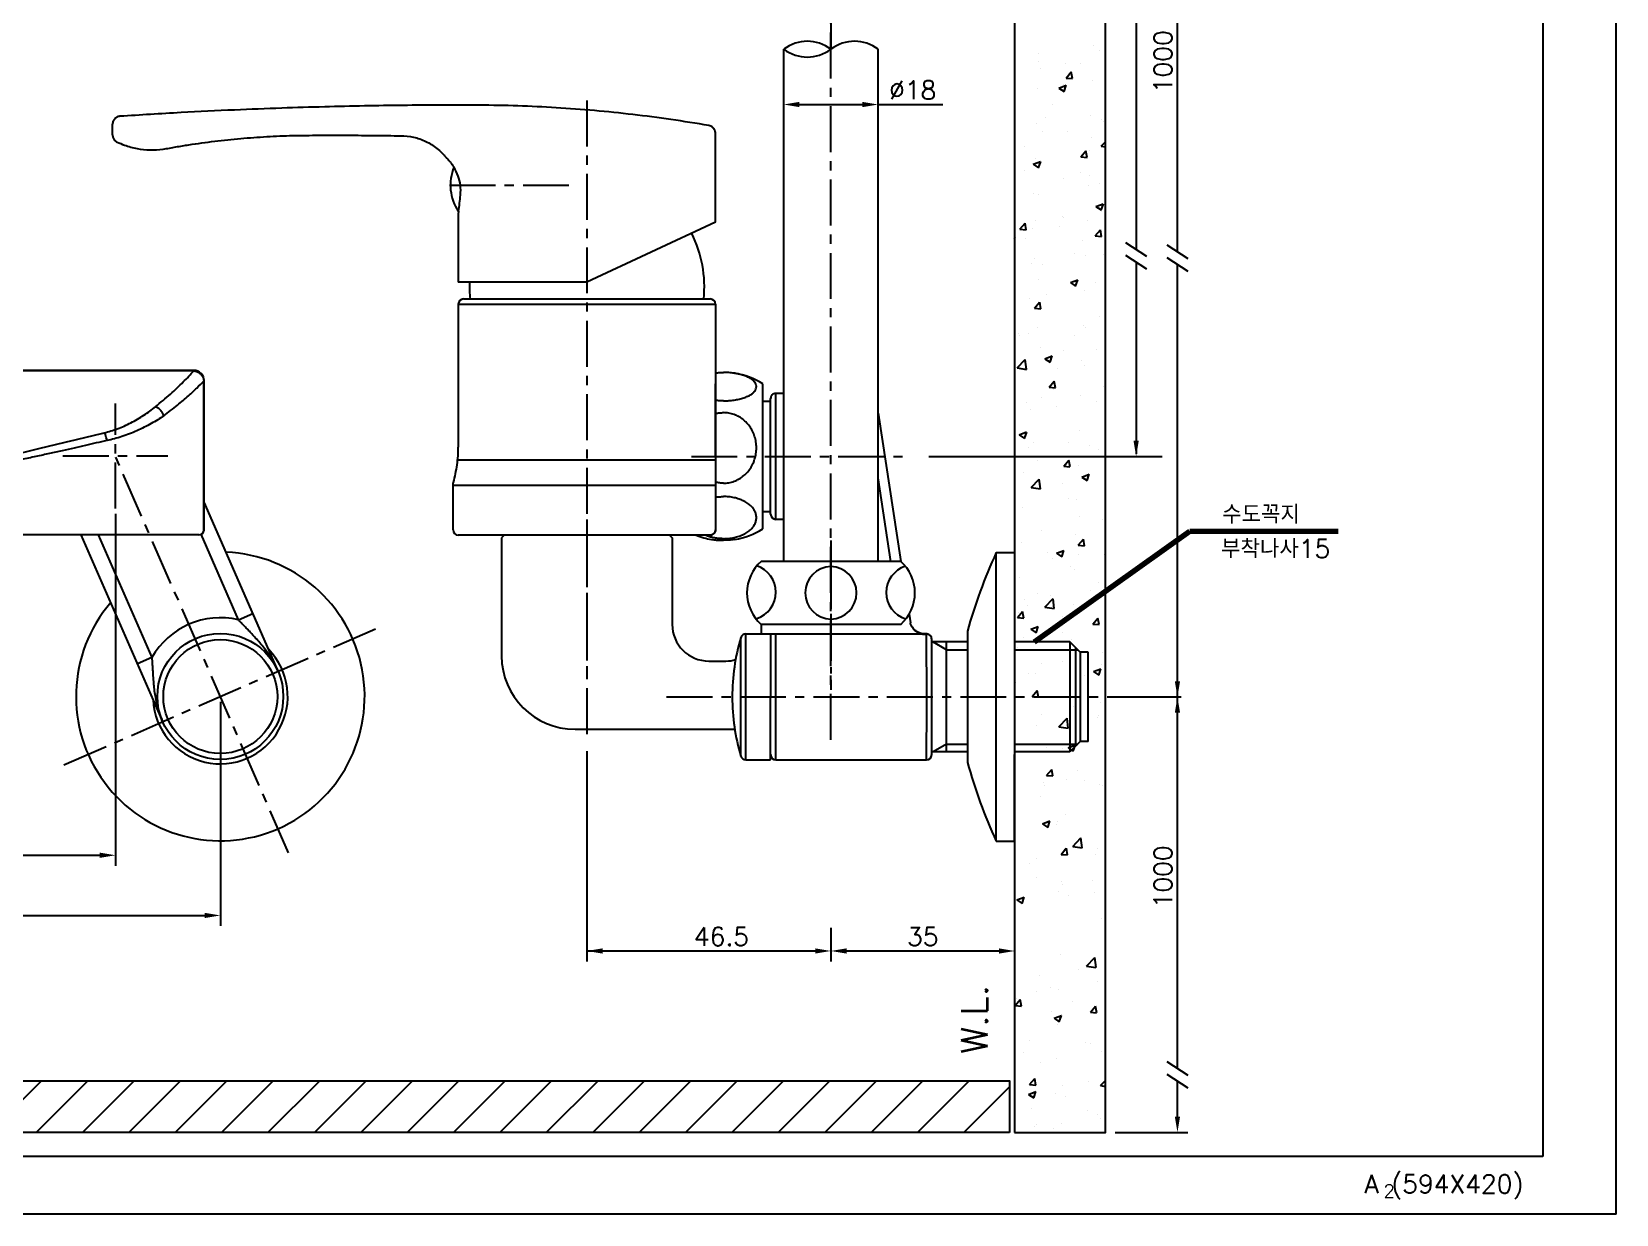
# Model space of a CAD drawing. Extents: x 12076 to 12670, y 5174 to 5594.
# Drawn here: x 12367.6 to 12669.5, y 5174.2 to 5399.6 of the extents above; entities that cross this region are included whole.
import ezdxf

# ---------------------------------------------------------------- set-up
doc = ezdxf.new("R2010")
doc.units = 0
doc.header["$LTSCALE"] = 7
doc.header["$MEASUREMENT"] = 0
doc.linetypes.add('CENTER', pattern=[2, 1.25, -0.25, 0.25, -0.25])
doc.layers.get('0').update_dxf_attribs({"color": 2, "linetype": 'CONTINUOUS'})
for name, color, linetype in [('CL', 1, 'CENTER'), ('D', 2, 'CONTINUOUS'), ('DIM', 2, 'CONTINUOUS'), ('DWG', 7, 'CONTINUOUS'), ('HT', 3, 'CONTINUOUS')]:
    doc.layers.add(name, color=color, linetype=linetype)
doc.styles.add('GHS', font='ROMANS.shx', dxfattribs={"bigfont": 'GHS.shx'})
doc.dimstyles.new('STANDARD$7', dxfattribs={"dimtxt": 3.5, "dimasz": 3, "dimexe": 1, "dimexo": 1, "dimgap": 1, "dimtad": 1, "dimdec": 4, "dimzin": 0, "dimdsep": 46, "dimtxsty": 'GHS', "dimcen": 1, "dimclrd": 256, "dimclre": 256, "dimclrt": 2, "dimadec": 4, "dimazin": 0, "dimtfac": 1, "dimtdec": 4, "dimtmove": 2, "dimatfit": 2, "dimfxl": 0, "dimtolj": 1, "dimtzin": 0, "dimlwd": -1, "dimlwe": -1, "dimarcsym": 0})

msp = doc.modelspace()

# ---------------------------------------------------------------- hatches: boundary and pattern name
at = {"layer": 'HT'}
h = msp.add_hatch(dxfattribs=at)
h.set_pattern_fill('ANSI31', color=256, scale=50, style=0)
h.set_pattern_definition([(45, (7102.737, 808.017), (-4.4194174, 4.4194174), [])])
h.paths.add_polyline_path([(12553.89, 5189.84), (12241.43, 5189.84), (12241.43, 5199.69), (12553.89, 5199.69)])

# ---------------------------------------------------------------- linework, layer by layer
for q in [(12669.54, 5594.23), (12075.54, 5174.23)]:
    msp.add_line((12669.54, 5174.23), q)
at = {"color": 4}
for p, q in [((12655.54, 5578.72), (12655.54, 5185.23)), ((12655.54, 5185.23), (12106.54, 5185.23))]:
    msp.add_line(p, q, dxfattribs=at)
at = {"color": 7, "linetype": 'Continuous'}
for p, q in [((12383.02, 5379.9), (12383.02, 5381.95)), ((12497.9, 5363.26), (12497.9, 5380.22)), ((12473.4, 5351.83), (12448.9, 5351.83)), ((12506.9, 5329.25), (12506.9, 5332.47)), ((12506.9, 5304.83), (12506.9, 5329.25)), ((12506.9, 5329.15), (12508.4, 5329.15)), ((12508.4, 5329.07), (12508.4, 5329.65)), ((12508.4, 5307.65), (12508.4, 5329.17)), ((12509.4, 5306.65), (12509.4, 5330.65)), ((12510.9, 5330.65), (12509.4, 5330.65)), ((12528.9, 5326.87), (12533.23, 5298.61)), ((12531.34, 5298.65), (12528.9, 5314.59)), ((12414.55, 5277.71), (12400.48, 5309.96)), ((12506.9, 5308.15), (12508.4, 5308.15)), ((12510.9, 5306.65), (12509.4, 5306.65)), ((12377.01, 5303.73), (12392.56, 5268.11)), ((12380.28, 5303.73), (12390.51, 5280.3)), ((12407.01, 5287.5), (12399.89, 5303.82)), ((12551.4, 5272.81), (12551.4, 5300.32)), ((12551.4, 5300.32), (12554.9, 5300.32)), ((12554.9, 5300.32), (12554.9, 5261.83)), ((12407.01, 5287.5), (12409.75, 5288.7)), ((12506.7, 5284.82), (12506.7, 5286.65)), ((12534.78, 5288.56), (12535.03, 5286.93)), ((12502.72, 5272.81), (12502.72, 5284.1)), ((12503.68, 5284.82), (12537.2, 5284.82)), ((12503.68, 5272.81), (12503.68, 5284.82)), ((12508.4, 5284.8), (12508.4, 5272.81)), ((12509.4, 5260.82), (12509.4, 5284.82)), ((12535.23, 5286.36), (12535.23, 5286.36)), ((12545.9, 5285.32), (12545.9, 5272.81)), ((12545.9, 5283.3), (12539.1, 5283.3)), ((12541.9, 5262.32), (12541.9, 5283.3)), ((12565.42, 5283.3), (12554.9, 5283.3)), ((12565.42, 5283.3), (12565.42, 5262.35)), ((12567.4, 5281.32), (12565.42, 5283.3)), ((12566.59, 5263.51), (12566.59, 5282.14)), ((12567.4, 5281.32), (12567.4, 5264.32)), ((12568.9, 5281.32), (12567.4, 5281.32)), ((12568.9, 5264.32), (12568.9, 5281.32)), ((12390.51, 5280.3), (12387.76, 5279.1)), ((12502.72, 5261.54), (12502.72, 5272.81)), ((12503.68, 5260.82), (12503.68, 5272.81)), ((12508.4, 5260.82), (12508.4, 5272.81)), ((12545.9, 5272.81), (12545.9, 5260.32)), ((12551.4, 5245.32), (12551.4, 5272.81)), ((12567.4, 5264.32), (12565.42, 5262.35)), ((12568.9, 5264.32), (12567.4, 5264.32)), ((12503.68, 5260.82), (12508.4, 5260.82)), ((12509.4, 5260.82), (12538.1, 5260.82)), ((12545.9, 5262.35), (12539.1, 5262.35)), ((12565.42, 5262.35), (12554.9, 5262.35)), ((12554.9, 5245.32), (12554.9, 5261.83)), ((12551.4, 5245.32), (12554.9, 5245.32))]:
    msp.add_line(p, q, dxfattribs=at)
at = {"color": 2, "linetype": 'Continuous'}
msp.add_line((12497.75, 5380.88), (12497.06, 5381.56), dxfattribs=at)
msp.add_line((12497.75, 5380.88), (12497.06, 5381.56), dxfattribs=at)
at = {"color": 7, "linetype": 'Continuous'}
msp.add_circle((12403.56, 5272.91), 12, dxfattribs=at)
for centre, radius, start, end in [((12499.4, 5320.65), 14, 57.608, 80.9537), ((12509.4, 5329.65), 1, 90.0004, 180.0004), ((12499.4, 5316.65), 14, 279.0471, 302.3928), ((12509.4, 5307.65), 1, 180.0004, 270.0004), ((12499.4, 5316.65), 14, 248.2237, 260.8125), ((12403.56, 5272.91), 27.5, 139.4519, 87.7044), ((12642.24, 5258.51), 100, 155.2823, 164.4459), ((12403.56, 5272.91), 15, 76.7083, 150.4481), ((12541.1, 5272.82), 40, 163.6177, 180.0154), ((12503.68, 5283.82), 1, 90.0004, 163.6177), ((12403.56, 5272.91), 12.84, 182.785, 44.3713), ((12541.1, 5272.82), 40, 180.0154, 196.3831), ((12503.68, 5261.82), 1, 196.3831, 270.0004), ((12509.4, 5261.82), 1, 180.0004, 270.0004), ((12642.24, 5287.14), 100, 195.5549, 204.7185)]:
    msp.add_arc(centre, radius, start, end, dxfattribs=at)
for points in [[(12384.42, 5383.45), (12384.11, 5383.39), (12383.81, 5383.27), (12383.55, 5383.09), (12383.33, 5382.85), (12383.16, 5382.58), (12383.06, 5382.27), (12383.02, 5381.95)], [(12496.65, 5381.7), (12489.42, 5382.84), (12482.15, 5383.78), (12474.85, 5384.53), (12467.55, 5385.07), (12460.24, 5385.43), (12452.91, 5385.57), (12445.58, 5385.58), (12438.29, 5385.53), (12431.01, 5385.42), (12423.44, 5385.25), (12415.29, 5385.01), (12406.27, 5384.65), (12396.08, 5384.15), (12384.42, 5383.45)], [(12497.9, 5380.22), (12497.86, 5380.57), (12497.74, 5380.89), (12497.55, 5381.19), (12497.29, 5381.42), (12496.99, 5381.6), (12496.65, 5381.7)], [(12383.02, 5379.9), (12383.05, 5379.62), (12383.13, 5379.35), (12383.26, 5379.1), (12383.43, 5378.88), (12383.64, 5378.69), (12383.88, 5378.55)], [(12383.88, 5378.55), (12385.3, 5377.97), (12387.7, 5377.32), (12390.17, 5377.06), (12392.65, 5377.2), (12395.09, 5377.62), (12397.57, 5378.02), (12400.03, 5378.38), (12402.49, 5378.7), (12404.97, 5378.98), (12407.44, 5379.22), (12409.92, 5379.42), (12412.4, 5379.58), (12414.9, 5379.7), (12417.37, 5379.78), (12419.87, 5379.82), (12422.36, 5379.84), (12424.85, 5379.85), (12427.34, 5379.85), (12429.83, 5379.83), (12432.31, 5379.81), (12434.8, 5379.78), (12437.28, 5379.75), (12439.77, 5379.59), (12442.15, 5378.92), (12444.33, 5377.71), (12446.18, 5376.05), (12446.57, 5375.58)], [(12448.89, 5365.08), (12448.9, 5364.27), (12448.9, 5361.78), (12448.9, 5359.29), (12448.9, 5356.8), (12448.9, 5354.31), (12448.9, 5351.83)], [(12497.9, 5334.57), (12497.94, 5334.57), (12498.68, 5334.63), (12499.4, 5334.65)], [(12501.6, 5334.48), (12501.45, 5334.5), (12500.44, 5334.61), (12499.4, 5334.65)], [(12504.97, 5330.67), (12505.18, 5330.86), (12505.51, 5331.28), (12505.68, 5331.72), (12505.68, 5332.16), (12505.51, 5332.6), (12505.18, 5333.02), (12504.7, 5333.41), (12504.06, 5333.76), (12503.29, 5334.07), (12502.41, 5334.32), (12501.6, 5334.48)], [(12499.4, 5329.23), (12498.65, 5329.25), (12497.9, 5329.31)], [(12499.4, 5329.23), (12499.75, 5329.24)], [(12499.75, 5329.24), (12500.44, 5329.27), (12501.45, 5329.38), (12502.41, 5329.56), (12503.29, 5329.81), (12504.07, 5330.12), (12504.7, 5330.47), (12504.88, 5330.59)], [(12504.88, 5330.59), (12504.92, 5330.63)], [(12504.88, 5330.59), (12504.92, 5330.63)], [(12504.92, 5330.63), (12504.97, 5330.67)], [(12504.92, 5330.63), (12504.97, 5330.67)], [(12497.9, 5326.8), (12497.93, 5326.81), (12498.68, 5326.95), (12499.4, 5326.99)], [(12499.4, 5313.55), (12500.44, 5313.64), (12501.45, 5313.91), (12502.41, 5314.36), (12503.29, 5314.98), (12504.07, 5315.74), (12504.7, 5316.62), (12505.18, 5317.58), (12505.51, 5318.63), (12505.68, 5319.72), (12505.68, 5320.83), (12505.51, 5321.92), (12505.18, 5322.96), (12504.7, 5323.93), (12504.06, 5324.81), (12503.29, 5325.57), (12502.41, 5326.19), (12501.45, 5326.63), (12500.44, 5326.9), (12499.4, 5326.99)], [(12499.4, 5313.55), (12498.65, 5313.6), (12497.9, 5313.74)], [(12497.9, 5310.88), (12497.93, 5310.89), (12498.68, 5310.97), (12499.4, 5311)], [(12499.4, 5302.97), (12500.44, 5303.02), (12501.45, 5303.18), (12502.41, 5303.45), (12503.29, 5303.82), (12504.07, 5304.28), (12504.7, 5304.8), (12505.18, 5305.38), (12505.51, 5306), (12505.68, 5306.65), (12505.68, 5307.32), (12505.51, 5307.97), (12505.18, 5308.59), (12504.7, 5309.17), (12504.06, 5309.69), (12503.29, 5310.15), (12502.41, 5310.52), (12501.45, 5310.78), (12500.44, 5310.95), (12499.4, 5311)], [(12499.4, 5302.97), (12498.67, 5302.99), (12497.92, 5303.08), (12497.16, 5303.23), (12496.37, 5303.46), (12495.88, 5303.65)], [(12497.17, 5302.83), (12497.94, 5302.73), (12498.68, 5302.67), (12499.4, 5302.66)], [(12501.6, 5302.82), (12501.45, 5302.8), (12500.44, 5302.69), (12499.4, 5302.66)], [(12414.55, 5277.71), (12413.7, 5279.42), (12412.81, 5280.87), (12411.92, 5282.1), (12411.08, 5283.14), (12410.29, 5284.03), (12409.58, 5284.81), (12408.93, 5285.49), (12408.36, 5286.09), (12407.85, 5286.61), (12407.4, 5287.08), (12407.01, 5287.5)], [(12535.03, 5286.93), (12535.02, 5286.95)], [(12535.23, 5286.36), (12535.16, 5286.52), (12535.07, 5286.76), (12535.03, 5286.91), (12535.03, 5286.93)], [(12538.22, 5284.83), (12537.25, 5284.87), (12536.61, 5285.07), (12536.06, 5285.39), (12535.64, 5285.77), (12535.34, 5286.16), (12535.23, 5286.36)], [(12535.23, 5286.36), (12535.48, 5285.95), (12535.96, 5285.44), (12536.55, 5285.06), (12537.2, 5284.82), (12538.17, 5284.8)], [(12390.51, 5280.3), (12390.55, 5279.73), (12390.59, 5279.08), (12390.63, 5278.35), (12390.68, 5277.52), (12390.73, 5276.58), (12390.82, 5275.53), (12390.94, 5274.34), (12391.13, 5273.02), (12391.43, 5271.53), (12391.88, 5269.89), (12392.49, 5268.28)]]:
    msp.add_spline(points, degree=3, dxfattribs=at)
for points, knots in [([(12446.57, 5375.58), (12446.6, 5375.55), (12446.73, 5375.42), (12447.03, 5375.12), (12447.5, 5374.58), (12447.86, 5374.09), (12448.06, 5373.78), (12448.08, 5373.76)], [0, 0, 0, 0, 0.13247, 0.551657, 1.282758, 2.288334, 2.37156, 2.37156, 2.37156, 2.37156]), ([(12448.95, 5365.33), (12448.94, 5365.3), (12448.92, 5365.21), (12448.91, 5365.13), (12448.89, 5365.08)], [11.0833878, 11.0833878, 11.0833878, 11.0833878, 11.1907683, 11.3390556, 11.3390556, 11.3390556, 11.3390556])]:
    msp.add_open_spline(points, degree=3, knots=knots, dxfattribs=at)
msp.add_open_spline([(12535.02, 5286.95), (12535.03, 5286.94), (12535.03, 5286.93), (12535.03, 5286.92)], degree=3, dxfattribs=at)
at = {"layer": 'CL'}
for p, q in [((12519.9, 5264.65), (12519.9, 5544.5)), ((12473.4, 5386.48), (12473.4, 5264.29)), ((12383.56, 5308.73), (12383.56, 5328.73)), ((12373.56, 5318.73), (12393.56, 5318.73)), ((12416.55, 5243.11), (12383.56, 5318.73)), ((12493.3, 5318.65), (12534.4, 5318.65)), ((12473.4, 5306.65), (12473.4, 5277.66)), ((12519.9, 5302.65), (12519.9, 5284.65)), ((12373.77, 5259.9), (12433.35, 5285.89)), ((12488.56, 5272.81), (12575.29, 5272.81))]:
    msp.add_line(p, q, dxfattribs=at)
at = {"layer": 'CL', "linetype": 'CENTER'}
msp.add_line((12447.23, 5370.33), (12470.72, 5370.33), dxfattribs=at)
at = {"layer": 'CL', "ltscale": 0.7}
msp.add_line((12519.9, 5295.65), (12519.9, 5274.15), dxfattribs=at)
at = {"layer": 'D'}
for p, q in [((12578.05, 5539.93), (12578.05, 5358.08)), ((12585.92, 5357.64), (12585.92, 5537.23)), ((12513.9, 5385.7), (12525.9, 5385.7)), ((12528.9, 5385.7), (12541.21, 5385.7)), ((12576.05, 5359.38), (12580.05, 5356.78)), ((12576.05, 5356.99), (12580.05, 5354.39)), ((12583.92, 5358.94), (12587.92, 5356.34)), ((12583.92, 5356.55), (12587.92, 5353.95)), ((12578.05, 5355.69), (12578.05, 5319.15)), ((12578.05, 5355.69), (12578.05, 5343.69)), ((12585.92, 5272.81), (12585.92, 5355.25)), ((12538.52, 5318.65), (12583.01, 5318.65)), ((12383.56, 5307.73), (12383.56, 5240.65)), ((12541.9, 5281.81), (12539.32, 5283.3)), ((12541.9, 5281.81), (12545.9, 5281.81)), ((12554.9, 5281.81), (12566.91, 5281.81)), ((12403.56, 5271.91), (12403.56, 5229.18)), ((12574.21, 5272.81), (12586.62, 5272.81)), ((12585.92, 5202.02), (12585.92, 5272.81)), ((12473.4, 5262.47), (12473.4, 5222.41)), ((12541.9, 5263.81), (12539.36, 5262.35)), ((12541.9, 5263.81), (12545.9, 5263.81)), ((12554.9, 5263.81), (12566.91, 5263.81)), ((12276.56, 5242.65), (12380.56, 5242.65)), ((12256.56, 5231.18), (12400.56, 5231.18)), ((12519.9, 5228.85), (12519.9, 5222.41)), ((12473.4, 5224.41), (12516.9, 5224.41)), ((12522.9, 5224.41), (12551.9, 5224.41)), ((12583.92, 5203.32), (12587.92, 5200.72)), ((12583.92, 5200.93), (12587.92, 5198.33)), ((12585.92, 5192.84), (12585.92, 5199.63)), ((12574.04, 5189.84), (12587.92, 5189.84))]:
    msp.add_line(p, q, dxfattribs=at)
for centre, start, end in [((12515.4, 5390.24), 53.1301, 126.8699), ((12515.4, 5402.24), 233.1301, 306.8699), ((12524.4, 5390.24), 53.1301, 126.8699)]:
    msp.add_arc(centre, 7.5, start, end, dxfattribs=at)
for points in [[(12513.9, 5386.2), (12513.9, 5385.2), (12510.9, 5385.7)], [(12525.9, 5386.2), (12525.9, 5385.2), (12528.9, 5385.7)], [(12577.55, 5321.65), (12578.55, 5321.65), (12578.05, 5318.65)], [(12585.42, 5275.81), (12586.42, 5275.81), (12585.92, 5272.81)], [(12585.42, 5269.81), (12586.42, 5269.81), (12585.92, 5272.81)], [(12380.56, 5243.15), (12380.56, 5242.15), (12383.56, 5242.65)], [(12400.56, 5231.68), (12400.56, 5230.68), (12403.56, 5231.18)], [(12476.4, 5224.91), (12476.4, 5223.91), (12473.4, 5224.41)], [(12516.9, 5224.91), (12516.9, 5223.91), (12519.9, 5224.41)], [(12522.9, 5224.91), (12522.9, 5223.91), (12519.9, 5224.41)], [(12551.9, 5224.91), (12551.9, 5223.91), (12554.9, 5224.41)], [(12585.42, 5192.84), (12586.42, 5192.84), (12585.92, 5189.84)]]:
    msp.add_solid(points, dxfattribs=at)
at = {"layer": 'DIM'}
msp.add_line((12519.9, 5408.49), (12519.9, 5396.59), dxfattribs=at)
at = {"layer": 'DWG'}
for p, q in [((12510.9, 5298.65), (12510.9, 5396.24)), ((12528.9, 5298.65), (12528.9, 5396.24)), ((12448.92, 5365.33), (12448.95, 5365.33)), ((12448.92, 5365.33), (12448.95, 5365.33)), ((12473.4, 5348.66), (12496.9, 5348.65)), ((12497.9, 5318.65), (12497.9, 5332.47)), ((12497.9, 5318.65), (12497.9, 5304.83)), ((12457.65, 5303.65), (12457.15, 5303.15)), ((12457.15, 5303.15), (12457.15, 5280.65)), ((12473.4, 5303.65), (12458.38, 5303.65)), ((12489.15, 5303.65), (12489.65, 5303.15)), ((12489.65, 5303.15), (12489.65, 5286.65)), ((12519.9, 5298.65), (12506.61, 5298.65)), ((12533.19, 5298.65), (12519.9, 5298.65)), ((12519.9, 5286.65), (12506.61, 5286.65)), ((12533.19, 5286.65), (12519.9, 5286.65)), ((12538.1, 5280.35), (12538.1, 5283.9)), ((12539.1, 5261.82), (12539.1, 5283.84)), ((12496.65, 5279.65), (12499.9, 5279.65)), ((12538.18, 5266.28), (12538.18, 5275.92)), ((12471.15, 5266.65), (12501.58, 5266.65)), ((12538.1, 5260.82), (12538.1, 5265.95))]:
    msp.add_line(p, q, dxfattribs=at)
at = {"layer": 'DWG', "linetype": 'Continuous'}
msp.add_line((12497.9, 5363.26), (12473.4, 5351.83), dxfattribs=at)
at = {"layer": 'DWG', "color": 7, "linetype": 'Continuous'}
for p, q in [((12448.9, 5347.65), (12497.9, 5347.65)), ((12448.9, 5347.65), (12448.9, 5320.44)), ((12449.9, 5348.65), (12473.4, 5348.65)), ((12497.9, 5347.65), (12497.9, 5304.65)), ((12398.48, 5335.04), (12357.22, 5335.04)), ((12398.48, 5334.95), (12357.22, 5334.95)), ((12398.48, 5334.95), (12398.48, 5335.04)), ((12400.41, 5304.34), (12400.41, 5333.04)), ((12400.41, 5333.04), (12400.48, 5333.04)), ((12400.48, 5304.6), (12400.48, 5333.04)), ((12448.78, 5318.01), (12497.9, 5318.01)), ((12447.9, 5313.16), (12497.9, 5313.16)), ((12447.9, 5304.65), (12447.9, 5313.16)), ((12399.5, 5303.73), (12257.63, 5303.73)), ((12460.4, 5303.65), (12448.9, 5303.65)), ((12496.9, 5303.65), (12473.4, 5303.65))]:
    msp.add_line(p, q, dxfattribs=at)
at = {"layer": 'DWG'}
msp.add_circle((12403.56, 5272.89), 10.86, dxfattribs=at)
for centre, radius, start, end in [((12456.4, 5370.33), 9, 157.6109, 213.749), ((12473.4, 5351.03), 22.38, 353.8845, 26.8529), ((12473.4, 5351.03), 22.38, 177.9555, 186.1155), ((12511.9, 5292.65), 8, 131.4096, 228.5904), ((12504.16, 5292.78), 5.25, 287.6654, 72.2722), ((12519.99, 5292.65), 5, 91.1472, 268.8528), ((12519.79, 5292.65), 5, 271.1472, 88.8528), ((12535.69, 5292.71), 5.25, 107.7278, 252.3346), ((12527.9, 5292.65), 8, 311.4096, 48.5904), ((12496.65, 5286.65), 7, 180, 270), ((12538.1, 5283.84), 1, 0, 85.3574), ((12471.15, 5280.65), 14, 180, 270), ((12499.9, 5285.65), 6, 270, 287.8394), ((12538.1, 5261.82), 1, 270, 0)]:
    msp.add_arc(centre, radius, start, end, dxfattribs=at)
at = {"layer": 'DWG', "color": 7, "linetype": 'Continuous'}
for centre, radius, start, end in [((12449.9, 5347.65), 1, 90.0092, 179.9987), ((12496.9, 5347.65), 1, 0.0151, 89.9776), ((12398.48, 5333.04), 2, 0, 90), ((12399.49, 5304.73), 1, 269.5442, 352.5076), ((12448.9, 5304.65), 1, 180, 269.9999), ((12496.9, 5304.65), 1, 270, 0)]:
    msp.add_arc(centre, radius, start, end, dxfattribs=at)
at = {"layer": 'DWG'}
for points in [[(12448.95, 5365.33), (12449.31, 5368.45), (12449.31, 5370.33), (12448.08, 5373.76)], [(12538.1, 5283.9), (12538.13, 5284.5), (12538.17, 5284.8)], [(12538.17, 5284.8), (12538.18, 5284.82), (12538.18, 5284.83)], [(12539.1, 5283.8), (12539.03, 5284.17), (12538.83, 5284.49), (12538.53, 5284.71), (12538.17, 5284.8)], [(12538.17, 5277.01), (12538.13, 5278.76), (12538.1, 5280.35)], [(12538.18, 5275.92), (12538.18, 5276.28), (12538.18, 5276.64), (12538.17, 5277.01)], [(12538.1, 5265.95), (12538.14, 5266.11), (12538.18, 5266.28)], [(12539.09, 5266.75), (12539.03, 5266.62), (12539.02, 5266.61)], [(12539.1, 5266.55), (12539.08, 5266.42)], [(12539.1, 5266.82), (12539.09, 5266.75)]]:
    msp.add_spline(points, degree=3, dxfattribs=at)
at = {"layer": 'DWG', "color": 7, "linetype": 'Continuous'}
for points in [[(12391.2, 5328.1), (12392.66, 5329.33), (12394.04, 5330.52), (12395.32, 5331.69), (12396.49, 5332.83), (12397.55, 5333.92), (12398.48, 5334.95)], [(12398.48, 5334.95), (12398.65, 5334.93), (12398.81, 5334.89), (12398.98, 5334.84), (12399.15, 5334.78), (12399.34, 5334.68), (12399.55, 5334.55), (12399.76, 5334.37), (12399.96, 5334.15), (12400.14, 5333.89), (12400.27, 5333.62), (12400.36, 5333.34), (12400.41, 5333.04)], [(12392.77, 5326.4), (12395.39, 5328.43), (12397.51, 5330.22), (12399.09, 5331.68), (12400.41, 5333.04)], [(12381.47, 5323.15), (12382.68, 5323.49), (12383.93, 5323.92), (12385.21, 5324.44), (12386.49, 5325.05), (12387.76, 5325.74), (12388.99, 5326.49), (12390.14, 5327.29), (12391.2, 5328.1)], [(12392.77, 5326.4), (12391.63, 5325.64), (12390.38, 5324.9), (12389.06, 5324.19), (12387.67, 5323.53), (12386.25, 5322.95), (12384.82, 5322.44), (12383.38, 5322.01), (12381.97, 5321.67)], [(12392.77, 5326.4), (12392.53, 5326.94), (12392.17, 5327.43), (12391.71, 5327.84), (12391.2, 5328.1)], [(12344.86, 5315.37), (12356.49, 5317.38), (12368.7, 5320.07), (12381.44, 5323.15)], [(12381.97, 5321.67), (12381.83, 5322.22), (12381.66, 5322.73), (12381.47, 5323.15)]]:
    msp.add_spline(points, degree=3, dxfattribs=at)
for points, knots in [([(12381.93, 5321.67), (12381.26, 5321.52), (12379.9, 5321.21), (12377.82, 5320.73), (12375.65, 5320.24), (12373.37, 5319.72), (12370.95, 5319.18), (12368.35, 5318.61), (12365.52, 5318), (12362.38, 5317.34), (12358.86, 5316.64), (12354.87, 5315.88), (12350.33, 5315.1), (12345.25, 5314.36), (12339.78, 5313.74), (12334.15, 5313.33), (12330.39, 5313.24), (12328.52, 5313.24)], [0, 0, 0, 0, 2.052284, 4.180281, 6.402073, 8.735871, 11.20315, 13.846617, 16.719606, 19.894105, 23.454716, 27.490731, 32.086268, 37.26419, 42.894005, 48.580843, 54.190898, 54.190898, 54.190898, 54.190898]), ([(12447.97, 5313.7), (12448.12, 5314.25), (12448.4, 5315.35), (12448.68, 5317.04), (12448.87, 5318.74), (12448.89, 5319.87), (12448.9, 5320.44)], [0, 0, 0, 0, 1.705897, 3.411852, 5.118054, 6.823805, 6.823805, 6.823805, 6.823805]), ([(12447.9, 5313.16), (12447.9, 5313.25), (12447.91, 5313.44), (12447.95, 5313.61), (12447.97, 5313.7)], [0, 0, 0, 0, 0.272728, 0.5455708, 0.5455708, 0.5455708, 0.5455708]), ([(12497.9, 5304.65), (12497.89, 5304.55), (12497.87, 5304.34), (12497.72, 5304.05), (12497.5, 5303.83), (12497.21, 5303.68), (12497.01, 5303.66), (12496.9, 5303.65)], [0, 0, 0, 0, 0.312871, 0.625742, 0.938612, 1.251483, 1.564344, 1.564344, 1.564344, 1.564344])]:
    msp.add_open_spline(points, degree=3, knots=knots, dxfattribs=at)
at = {"layer": 'HT'}
for p, q in [((12559.52, 5395.41), (12559.52, 5395.41)), ((12569.91, 5396.91), (12569.91, 5396.91)), ((12571.11, 5395.92), (12571.11, 5395.92)), ((12559.45, 5393.92), (12559.45, 5393.92)), ((12559.8, 5392.52), (12559.8, 5392.52)), ((12564.61, 5393.53), (12564.61, 5393.53)), ((12567.37, 5393.52), (12567.37, 5393.52)), ((12563.32, 5388.82), (12564.72, 5389.36)), ((12564.24, 5389.53), (12564.24, 5389.53)), ((12564.32, 5388.15), (12564.72, 5389.36)), ((12564.72, 5390.75), (12565.68, 5391.9)), ((12564.72, 5390.75), (12565.91, 5390.65)), ((12565.92, 5390.64), (12565.69, 5391.9)), ((12569.67, 5390.25), (12569.67, 5390.25)), ((12559.28, 5388.75), (12559.28, 5388.75)), ((12563.32, 5388.82), (12564.31, 5388.15)), ((12560.72, 5383.31), (12560.72, 5383.31)), ((12562.11, 5385.63), (12562.11, 5385.63)), ((12569.42, 5383.59), (12569.42, 5383.59)), ((12559.04, 5382.09), (12559.04, 5382.09)), ((12560.21, 5380.53), (12560.21, 5380.53)), ((12564.93, 5380.63), (12564.93, 5380.63)), ((12571.39, 5382.86), (12571.39, 5382.86)), ((12571.88, 5382.53), (12571.88, 5382.53)), ((12556.85, 5377.74), (12556.85, 5377.74)), ((12569.48, 5379.41), (12569.48, 5379.41)), ((12571.41, 5377.78), (12572.18, 5378.59)), ((12571.41, 5377.78), (12572.18, 5377.66)), ((12558.45, 5374.32), (12559.85, 5374.86)), ((12558.45, 5374.32), (12559.45, 5373.65)), ((12558.79, 5375.44), (12558.79, 5375.44)), ((12559.45, 5373.64), (12559.86, 5374.85)), ((12567.49, 5375.71), (12568.46, 5376.86)), ((12567.49, 5375.71), (12568.69, 5375.6)), ((12568.69, 5375.6), (12568.46, 5376.85)), ((12569.18, 5376.93), (12569.18, 5376.93)), ((12556.74, 5373.15), (12556.74, 5373.15)), ((12564.22, 5371.52), (12564.22, 5371.52)), ((12567.41, 5372.7), (12567.41, 5372.7)), ((12569.23, 5372.18), (12569.23, 5372.18)), ((12558.55, 5368.78), (12558.55, 5368.78)), ((12559.39, 5368.59), (12559.39, 5368.59)), ((12568.94, 5370.28), (12568.94, 5370.28)), ((12571.05, 5370.6), (12571.05, 5370.6)), ((12570.39, 5366.27), (12571.79, 5366.8)), ((12570.39, 5366.27), (12571.39, 5365.6)), ((12571.39, 5365.59), (12571.8, 5366.8)), ((12571.54, 5365.29), (12571.54, 5365.29)), ((12555.92, 5361.92), (12556.89, 5363.07)), ((12557.12, 5361.81), (12556.89, 5363.06)), ((12558.31, 5362.12), (12558.31, 5362.12)), ((12558.96, 5363.63), (12558.96, 5363.63)), ((12563.52, 5362.48), (12563.52, 5362.48)), ((12563.97, 5364.29), (12563.97, 5364.29)), ((12564.18, 5364.2), (12564.18, 5364.2)), ((12568.69, 5363.62), (12568.69, 5363.62)), ((12554.9, 5360.32), (12554.99, 5360.35)), ((12554.9, 5360.08), (12554.99, 5360.35)), ((12555.92, 5361.92), (12557.12, 5361.81)), ((12557.06, 5360.24), (12557.06, 5360.24)), ((12567.74, 5359.79), (12567.74, 5359.79)), ((12570.27, 5360.66), (12571.23, 5361.81)), ((12570.27, 5360.66), (12571.46, 5360.56)), ((12571.47, 5360.56), (12571.24, 5361.81)), ((12558.71, 5356.4), (12558.71, 5356.4)), ((12566.28, 5357.4), (12566.28, 5357.4)), ((12568.45, 5356.96), (12568.45, 5356.96)), ((12571.82, 5357.2), (12571.82, 5357.2)), ((12558.06, 5355.46), (12558.06, 5355.46)), ((12560.15, 5355.2), (12560.15, 5355.2)), ((12559.54, 5352.31), (12559.54, 5352.31)), ((12565.52, 5351.76), (12566.93, 5352.3)), ((12565.52, 5351.76), (12566.52, 5351.09)), ((12566.52, 5351.09), (12566.93, 5352.3)), ((12568.21, 5350.3), (12568.21, 5350.3)), ((12570.22, 5351.86), (12570.22, 5351.86)), ((12557.82, 5348.8), (12557.82, 5348.8)), ((12558.7, 5346.88), (12559.66, 5348.02)), ((12559.9, 5346.77), (12559.67, 5348.02)), ((12561.02, 5349.51), (12561.02, 5349.51)), ((12558.7, 5346.88), (12559.89, 5346.77)), ((12570.99, 5345.27), (12570.99, 5345.27)), ((12555.65, 5342.09), (12555.65, 5342.09)), ((12555.76, 5341.62), (12555.76, 5341.62)), ((12557.58, 5342.15), (12557.58, 5342.15)), ((12559.33, 5343.27), (12559.33, 5343.27)), ((12566.32, 5341.64), (12566.32, 5341.64)), ((12567.96, 5343.65), (12567.96, 5343.65)), ((12568.39, 5343.28), (12568.39, 5343.28)), ((12559.86, 5339.4), (12559.86, 5339.4)), ((12564.12, 5338.88), (12564.12, 5338.88)), ((12570.54, 5338.95), (12570.54, 5338.95)), ((12555.37, 5335.51), (12556.92, 5337.13)), ((12555.37, 5335.51), (12557.14, 5335.23)), ((12557.15, 5335.23), (12556.93, 5337.13)), ((12557.33, 5335.49), (12557.33, 5335.49)), ((12560.66, 5337.26), (12562.06, 5337.8)), ((12560.66, 5337.26), (12561.65, 5336.59)), ((12561.66, 5336.59), (12562.06, 5337.79)), ((12563.13, 5335.4), (12563.13, 5335.4)), ((12567.72, 5336.99), (12567.72, 5336.99)), ((12568.13, 5336.06), (12568.13, 5336.06)), ((12561.47, 5331.83), (12562.44, 5332.98)), ((12562.67, 5331.72), (12562.44, 5332.98)), ((12560.09, 5329.88), (12560.09, 5329.88)), ((12561.47, 5331.83), (12562.67, 5331.73)), ((12562.34, 5331.47), (12562.34, 5331.47)), ((12567.48, 5330.33), (12567.48, 5330.33)), ((12570.45, 5329.16), (12570.45, 5329.16)), ((12571.76, 5331.88), (12571.76, 5331.88)), ((12557.09, 5328.83), (12557.09, 5328.83)), ((12557.87, 5327.51), (12557.87, 5327.51)), ((12562.87, 5328.17), (12562.87, 5328.17)), ((12555.79, 5322.76), (12557.19, 5323.3)), ((12556.79, 5322.08), (12557.2, 5323.29)), ((12567.23, 5323.67), (12567.23, 5323.67)), ((12555.79, 5322.76), (12556.79, 5322.09)), ((12556.85, 5322.17), (12556.85, 5322.17)), ((12557.61, 5320.28), (12557.61, 5320.28)), ((12558.45, 5321.25), (12558.45, 5321.25)), ((12565.19, 5321.28), (12565.19, 5321.28)), ((12569.13, 5320.8), (12569.13, 5320.8)), ((12570.93, 5319.95), (12570.93, 5319.95)), ((12559.27, 5317.94), (12559.27, 5317.94)), ((12562.67, 5318.57), (12562.67, 5318.57)), ((12564.25, 5316.79), (12565.21, 5317.94)), ((12565.45, 5316.68), (12565.22, 5317.93)), ((12566.99, 5317.01), (12566.99, 5317.01)), ((12556.6, 5315.51), (12556.6, 5315.51)), ((12558.02, 5312.72), (12559.58, 5314.34)), ((12559.8, 5312.44), (12559.58, 5314.34)), ((12564.25, 5316.79), (12565.44, 5316.68)), ((12567.73, 5314.71), (12569.13, 5315.24)), ((12567.73, 5314.71), (12568.73, 5314.03)), ((12568.73, 5314.03), (12569.13, 5315.24)), ((12558.02, 5312.72), (12559.8, 5312.44)), ((12559.92, 5313.39), (12559.92, 5313.39)), ((12564.06, 5313.55), (12564.06, 5313.55)), ((12556.36, 5308.86), (12556.36, 5308.86)), ((12565.15, 5310.64), (12565.15, 5310.64)), ((12566.75, 5310.36), (12566.75, 5310.36)), ((12567.29, 5307.16), (12567.29, 5307.16)), ((12571.7, 5306.55), (12571.7, 5306.55)), ((12556.12, 5302.2), (12556.12, 5302.2)), ((12560.04, 5304.55), (12560.04, 5304.55)), ((12566.5, 5303.7), (12566.5, 5303.7)), ((12567.02, 5301.74), (12567.99, 5302.89)), ((12567.02, 5301.74), (12568.22, 5301.64)), ((12568.22, 5301.63), (12567.99, 5302.89)), ((12561.25, 5300.42), (12561.25, 5300.42)), ((12562.03, 5299.27), (12562.03, 5299.27)), ((12562.86, 5300.2), (12564.26, 5300.74)), ((12562.86, 5300.2), (12563.86, 5299.53)), ((12563.86, 5299.53), (12564.27, 5300.74)), ((12567.04, 5299.93), (12567.04, 5299.93)), ((12571.93, 5299.96), (12571.93, 5299.96)), ((12565.47, 5297.73), (12565.47, 5297.73)), ((12566.26, 5297.04), (12566.26, 5297.04)), ((12555.87, 5295.54), (12555.87, 5295.54)), ((12569.35, 5293.04), (12569.35, 5293.04)), ((12570.87, 5294.62), (12570.87, 5294.62)), ((12556.77, 5291.39), (12556.77, 5291.39)), ((12557.27, 5290.25), (12557.27, 5290.25)), ((12559.21, 5292.62), (12559.21, 5292.62)), ((12560.67, 5289.92), (12562.23, 5291.55)), ((12560.67, 5289.92), (12562.45, 5289.65)), ((12561.78, 5292.05), (12561.78, 5292.05)), ((12562.45, 5289.64), (12562.23, 5291.54)), ((12566.02, 5290.38), (12566.02, 5290.38)), ((12567.95, 5289.8), (12567.95, 5289.8)), ((12555.45, 5287.95), (12556.42, 5289.1)), ((12555.45, 5287.95), (12556.65, 5287.85)), ((12555.63, 5288.88), (12555.63, 5288.88)), ((12556.65, 5287.85), (12556.42, 5289.1)), ((12564, 5288.23), (12564, 5288.23)), ((12569.8, 5286.7), (12570.76, 5287.85)), ((12569.8, 5286.7), (12570.99, 5286.6)), ((12571, 5286.59), (12570.77, 5287.84)), ((12556.52, 5284.16), (12556.52, 5284.16)), ((12558, 5285.7), (12559.4, 5286.24)), ((12558, 5285.7), (12558.99, 5285.03)), ((12559, 5285.02), (12559.4, 5286.23)), ((12564.09, 5285.15), (12564.09, 5285.15)), ((12565.77, 5283.72), (12565.77, 5283.72)), ((12555.39, 5282.22), (12555.39, 5282.22)), ((12571.64, 5281.23), (12571.64, 5281.23)), ((12559.98, 5279.22), (12559.98, 5279.22)), ((12564.05, 5279.58), (12564.05, 5279.58)), ((12569.94, 5277.65), (12571.34, 5278.18)), ((12569.94, 5277.65), (12570.93, 5276.98)), ((12570.93, 5276.97), (12571.34, 5278.18)), ((12571.46, 5278.93), (12571.46, 5278.93)), ((12555.14, 5275.57), (12555.14, 5275.57)), ((12557.59, 5277.34), (12557.59, 5277.34)), ((12558.83, 5277.27), (12558.83, 5277.27)), ((12565.53, 5277.07), (12565.53, 5277.07)), ((12568.27, 5276.89), (12568.27, 5276.89)), ((12558.23, 5272.91), (12559.19, 5274.06)), ((12558.23, 5272.91), (12559.42, 5272.81)), ((12559.43, 5272.8), (12559.2, 5274.06)), ((12571.21, 5271.7), (12571.21, 5271.7)), ((12554.9, 5268.91), (12554.9, 5268.91)), ((12560.08, 5269.41), (12560.08, 5269.41)), ((12563.32, 5267.13), (12564.88, 5268.75)), ((12565.1, 5266.85), (12564.88, 5268.75)), ((12565.29, 5270.41), (12565.29, 5270.41)), ((12566.2, 5271.04), (12566.2, 5271.04)), ((12570.75, 5268.96), (12570.75, 5268.96)), ((12570.81, 5269.29), (12570.81, 5269.29)), ((12559.15, 5267.29), (12559.15, 5267.29)), ((12563.32, 5267.13), (12565.1, 5266.85)), ((12560.94, 5263.15), (12560.94, 5263.15)), ((12563.94, 5262.9), (12563.94, 5262.9)), ((12565.05, 5263.75), (12565.05, 5263.75)), ((12565.07, 5263.14), (12566.47, 5263.68)), ((12565.07, 5263.14), (12566.06, 5262.47)), ((12565.94, 5263.81), (12565.94, 5263.81)), ((12566.07, 5262.47), (12566.47, 5263.68)), ((12560.4, 5256.51), (12560.4, 5256.51)), ((12561, 5257.87), (12561.97, 5259.02)), ((12561, 5257.87), (12562.2, 5257.76)), ((12562.2, 5257.76), (12561.97, 5259.01)), ((12564.8, 5257.09), (12564.8, 5257.09)), ((12566.86, 5258.74), (12566.86, 5258.74)), ((12568.26, 5256.92), (12568.26, 5256.92)), ((12559.92, 5253.9), (12559.92, 5253.9)), ((12560.68, 5255.92), (12560.68, 5255.92)), ((12571.07, 5256.05), (12571.07, 5256.05)), ((12571.58, 5255.9), (12571.58, 5255.9)), ((12564.56, 5250.44), (12564.56, 5250.44)), ((12560.2, 5248.64), (12561.6, 5249.18)), ((12560.2, 5248.64), (12561.2, 5247.97)), ((12561.2, 5247.97), (12561.61, 5249.17)), ((12562.88, 5248.57), (12562.88, 5248.57)), ((12563, 5249.03), (12563, 5249.03)), ((12565.97, 5244.34), (12567.53, 5245.96)), ((12567.75, 5244.06), (12567.53, 5245.96)), ((12559.09, 5241.97), (12559.09, 5241.97)), ((12563.78, 5242.82), (12564.74, 5243.97)), ((12563.78, 5242.82), (12564.97, 5242.72)), ((12564.32, 5243.78), (12564.32, 5243.78)), ((12564.98, 5242.71), (12564.75, 5243.97)), ((12565.97, 5244.34), (12567.75, 5244.06)), ((12570.37, 5242.81), (12570.37, 5242.81)), ((12570.76, 5243.97), (12570.76, 5243.97)), ((12557.74, 5241.14), (12557.74, 5241.14)), ((12558.98, 5238.35), (12558.98, 5238.35)), ((12572.14, 5240.59), (12572.18, 5240.6)), ((12572.14, 5240.59), (12572.18, 5240.56)), ((12563.2, 5235.67), (12563.2, 5235.67)), ((12563.88, 5237.57), (12563.88, 5237.57)), ((12564.07, 5237.12), (12564.07, 5237.12)), ((12569.66, 5237.9), (12569.66, 5237.9)), ((12570.11, 5235.58), (12570.11, 5235.58)), ((12555.34, 5234.14), (12556.74, 5234.68)), ((12555.34, 5234.14), (12556.33, 5233.47)), ((12556.34, 5233.46), (12556.74, 5234.67)), ((12565.1, 5234.92), (12565.1, 5234.92)), ((12571.52, 5230.58), (12571.52, 5230.58)), ((12555, 5228.19), (12555, 5228.19)), ((12563.59, 5223.8), (12563.59, 5223.8)), ((12567.16, 5220.8), (12567.16, 5220.8)), ((12568.62, 5221.54), (12570.18, 5223.17)), ((12568.62, 5221.54), (12570.4, 5221.27)), ((12570.41, 5221.26), (12570.19, 5223.16)), ((12559.59, 5219.8), (12559.59, 5219.8)), ((12561.79, 5217.52), (12561.79, 5217.52)), ((12570.7, 5218.64), (12570.7, 5218.64)), ((12554.98, 5213.99), (12555.95, 5215.14)), ((12555.33, 5215.28), (12555.33, 5215.28)), ((12556.18, 5213.88), (12555.95, 5215.14)), ((12559.03, 5216.64), (12559.03, 5216.64)), ((12563.34, 5217.15), (12563.34, 5217.15)), ((12566, 5214.83), (12566, 5214.83)), ((12554.98, 5213.99), (12556.18, 5213.89)), ((12561.9, 5212.91), (12561.9, 5212.91)), ((12562.41, 5211.58), (12563.81, 5212.12)), ((12562.41, 5211.58), (12563.4, 5210.91)), ((12563.41, 5210.91), (12563.81, 5212.12)), ((12563.82, 5212.25), (12563.82, 5212.25)), ((12569.33, 5212.74), (12570.29, 5213.88)), ((12569.33, 5212.74), (12570.52, 5212.63)), ((12570.53, 5212.63), (12570.3, 5213.88)), ((12563.1, 5210.49), (12563.1, 5210.49)), ((12557.81, 5207.35), (12557.81, 5207.35)), ((12568.48, 5206.9), (12568.48, 5206.9)), ((12569.27, 5206.69), (12569.27, 5206.69)), ((12571.46, 5205.25), (12571.46, 5205.25)), ((12556.64, 5205.02), (12556.64, 5205.02)), ((12559.8, 5203.25), (12559.8, 5203.25)), ((12562.86, 5203.83), (12562.86, 5203.83)), ((12557.76, 5198.95), (12558.72, 5200.1)), ((12558.96, 5198.84), (12558.73, 5200.09)), ((12569.02, 5199.46), (12569.02, 5199.46)), ((12571.28, 5198.75), (12572.18, 5199.7)), ((12557.54, 5197.08), (12558.94, 5197.62)), ((12557.54, 5197.08), (12558.54, 5196.41)), ((12557.76, 5198.95), (12558.95, 5198.84)), ((12558.54, 5196.4), (12558.95, 5197.61)), ((12562.61, 5197.17), (12562.61, 5197.17)), ((12564.01, 5198.8), (12564.01, 5198.8)), ((12564.59, 5196.68), (12564.59, 5196.68)), ((12571.28, 5198.75), (12572.18, 5198.61)), ((12572.1, 5197.69), (12572.18, 5197.78)), ((12572.1, 5197.69), (12572.18, 5197.69)), ((12558.13, 5194.45), (12558.13, 5194.45)), ((12568.81, 5193.99), (12568.81, 5193.99)), ((12570.64, 5193.32), (12570.64, 5193.32)), ((12558.75, 5190.91), (12558.75, 5190.91)), ((12558.97, 5191.31), (12558.97, 5191.31)), ((12562.37, 5190.51), (12562.37, 5190.51)), ((12563.76, 5191.57), (12563.76, 5191.57)), ((12571.33, 5192.57), (12571.33, 5192.57))]:
    msp.add_line(p, q, dxfattribs=at)
for points in [[(12554.9, 5189.84), (12572.18, 5189.84), (12572.18, 5573.43), (12554.9, 5573.43)], [(12553.89, 5189.84), (12241.43, 5189.84), (12241.43, 5199.69), (12553.89, 5199.69)]]:
    msp.add_lwpolyline(points, close=True, dxfattribs=at)

# ---------------------------------------------------------------- texts
at = {"color": 7, "style": 'GHS'}
for s, height, p in [('A (594X420)', 3.5, (12621.55, 5178.26)), ('2', 2.5, (12625.2, 5177.43))]:
    msp.add_text(s, height=height, dxfattribs=at).set_placement(p)
at = {"layer": 'D', "style": 'GHS'}
msp.add_text('W.L.', height=5, rotation=90, dxfattribs=at).set_placement((12549.74, 5204.85))
at = {"layer": 'D', "char_height": 3.5, "attachment_point": 5, "rotation": 90, "style": 'GHS'}
for insert in [(12583.17, 5393.85), (12583.17, 5238.54)]:
    msp.add_mtext('\\A1;1000', dxfattribs=dict(at, insert=insert))
at = {"layer": 'D', "char_height": 3.5, "style": 'GHS'}
for s, insert, attachment_point in [('%%C18', (12535.48, 5388.45), 5), ('수도꼭지', (12609.25, 5307.6), 6), ('부착나사15', (12615.05, 5301.06), 6), ('46.5', (12499.04, 5227.16), 5), ('\\A1;35', (12537.4, 5227.16), 5)]:
    msp.add_mtext(s, dxfattribs=dict(at, insert=insert, attachment_point=attachment_point))

# ---------------------------------------------------------------- leaders
at = {"layer": 'D', "color": 0, "ltscale": 12}
msp.add_leader([(12558.71, 5283.3), (12588.25, 5304.41), (12616.55, 5304.41)], dimstyle='STANDARD$7', override={"dimexo": 0.5, "dimgap": 1, "dimtad": 0, "dimdec": 2, "dimcen": -1, "dimclrd": 256, "dimclre": 256, "dimclrt": 256, "dimtm": 1e-09, "dimtdec": 2, "dimtofl": 1, "dimtmove": 1, "dimatfit": 2, "dimlwd": 65535, "dimlwe": 65535}, dxfattribs=at)

doc.saveas('drawing.dxf')
